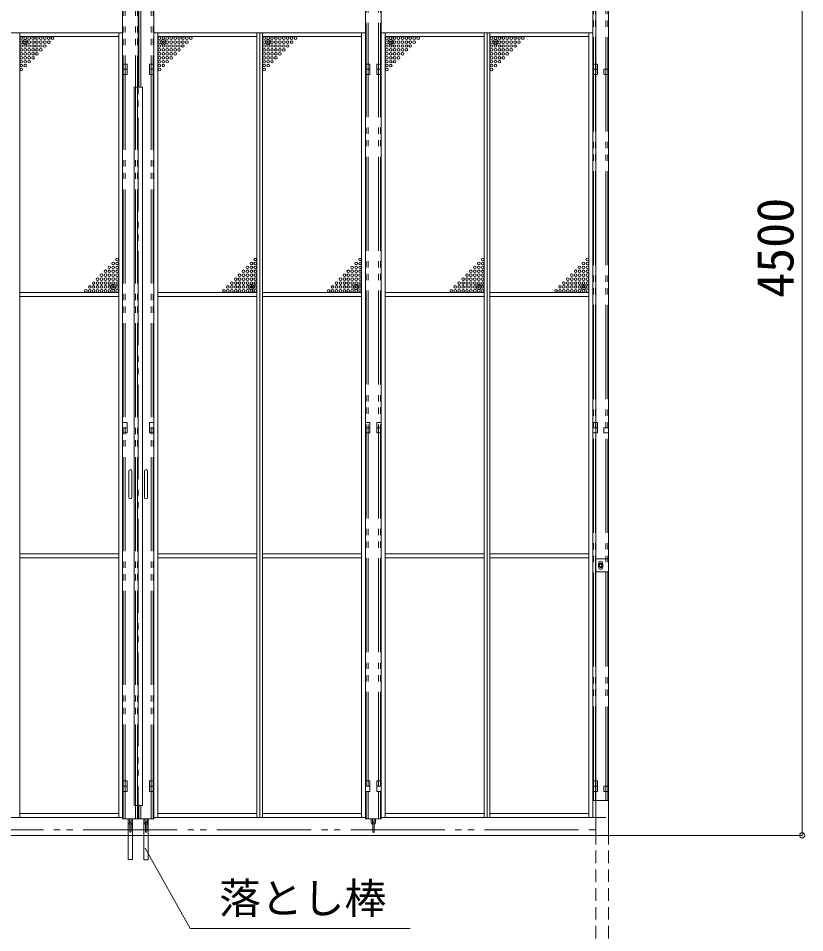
# Model space of a CAD drawing. Units: millimetres, scale not verified. Extents: x -9305 to 9305, y -6415 to 6415.
# Drawn here: x -5223 to -2212, y -3630 to -131 of the extents above; entities that cross this region are included whole.
import ezdxf
from ezdxf.enums import TextEntityAlignment as Align

# ---------------------------------------------------------------- set-up
doc = ezdxf.new("R2010")
doc.units = ezdxf.units.MM
doc.header["$LTSCALE"] = 40
doc.header["$PDMODE"] = 32
doc.header["$PDSIZE"] = 20
doc.linetypes.add('DASHED1', pattern=[1.8, 1.2, -0.6])
doc.linetypes.add('DOUBLE_CHAIN2', pattern=[12.8, 9, -1, 0.6, -0.6, 0.6, -1])
for name, color, linetype, lineweight in [('0-0_0', 134, 'Continuous', 18), ('0-3_CLG-36', 134, 'Continuous', 18), ('0-7_TEXT', 134, 'Continuous', 18), ('0-8_ﾒッｼュﾊﾟﾈﾙ用ﾌﾞﾛッｸ', 134, 'Continuous', 18), ('0-B_寸法', 134, 'Continuous', 18)]:
    doc.layers.add(name, color=color, linetype=linetype, lineweight=lineweight)
doc.styles.add('ＭＳ ゴシック', font='')
doc.styles.get('ＭＳ ゴシック').set_extended_font_data('MS Gothic')

msp = doc.modelspace()

# ---------------------------------------------------------------- linework, layer by layer
at = {"layer": '0-0_0'}
for p, q in [((-2222.5, -3257.28), (-2222.5, 1241.15)), ((-2222.5, 1237.15), (-2222.5, -3253.28)), ((-2801.86, -3257.28), (-2221.5, -3257.28))]:
    msp.add_line(p, q, dxfattribs=at)
msp.add_point((-2222.5, -3257.28), dxfattribs=at)
at = {"layer": '0-3_CLG-36'}
for p, q in [((-3011.81, -3257.28), (-3011.81, 1165.85)), ((-2963.21, 1164.96), (-2963.21, -3257.28)), ((-4763.5, -393.81), (-4763.5, 1026.12)), ((-4703.5, -3193.67), (-4703.5, 1026.12)), ((-3893.5, -3193.67), (-3893.5, 1026.12)), ((-3833.5, -3193.67), (-3833.5, 1026.12)), ((-3023.51, 551.14), (-3023.51, -3123.67)), ((-2963.51, -3123.67), (-2963.51, 551.14)), ((-5633.19, -185.87), (-4823.19, -185.87)), ((-5217.19, -3188.87), (-5217.19, -185.87)), ((-5217.19, -200.87), (-4838.19, -200.87)), ((-4838.19, -3188.87), (-4838.19, -185.87)), ((-4823.19, -185.87), (-4823.19, -3188.87)), ((-4703.5, -185.88), (-3893.5, -185.88)), ((-4688.5, -3188.88), (-4688.5, -185.88)), ((-4688.5, -200.88), (-4309.5, -200.88)), ((-4309.5, -3188.88), (-4309.5, -185.88)), ((-4298.5, -3188.88), (-4298.5, -185.88)), ((-4287.5, -3188.88), (-4287.5, -185.88)), ((-4287.5, -200.88), (-3908.5, -200.88)), ((-3908.5, -3188.88), (-3908.5, -185.88)), ((-3893.5, -185.88), (-3893.5, -3188.88)), ((-3023.21, -185.87), (-3833.21, -185.87)), ((-3818.21, -3188.87), (-3818.21, -185.87)), ((-3439.21, -200.87), (-3818.21, -200.87)), ((-3439.21, -3188.87), (-3439.21, -185.87)), ((-3428.21, -3188.87), (-3428.21, -185.87)), ((-3417.21, -3188.87), (-3417.21, -185.87)), ((-3038.21, -200.87), (-3417.21, -200.87)), ((-3038.21, -3188.87), (-3038.21, -185.87)), ((-3023.21, -185.87), (-3023.21, -3188.87)), ((-4703.5, -305.88), (-4720.5, -305.88)), ((-3023.21, -305.87), (-3006.21, -305.87)), ((-4720.5, -325.88), (-4703.5, -325.88)), ((-3893.5, -325.87), (-3876.8, -325.87)), ((-3893.5, -348.81), (-3893.5, -328.81)), ((-3876.5, -345.87), (-3893.5, -345.87)), ((-3876.5, -325.87), (-3876.5, -345.87)), ((-3850.5, -325.87), (-3850.5, -345.87)), ((-3850.5, -325.87), (-3833.5, -325.87)), ((-3850.5, -345.87), (-3833.5, -345.87)), ((-3833.5, -348.81), (-3833.5, -328.81)), ((-3006.21, -325.87), (-3023.51, -325.87)), ((-5217.19, -1179.87), (-4838.19, -1179.87)), ((-4688.5, -1179.88), (-4309.5, -1179.88)), ((-4287.5, -1179.88), (-3908.5, -1179.88)), ((-3439.21, -1179.87), (-3818.21, -1179.87)), ((-3038.21, -1179.87), (-3417.21, -1179.87)), ((-5217.19, -1195.87), (-4838.19, -1195.87)), ((-4688.5, -1195.88), (-4309.5, -1195.88)), ((-4287.5, -1195.88), (-3908.5, -1195.88)), ((-3439.21, -1195.87), (-3818.21, -1195.87)), ((-3038.21, -1195.87), (-3417.21, -1195.87)), ((-3876.8, -1697.37), (-3893.5, -1697.37)), ((-3893.5, -1698.74), (-3893.5, -1718.74)), ((-3876.5, -1717.37), (-3876.5, -1697.37)), ((-3850.5, -1717.37), (-3850.5, -1697.37)), ((-3850.5, -1697.37), (-3833.5, -1697.37)), ((-3833.5, -1698.74), (-3833.5, -1718.74)), ((-3876.5, -1717.37), (-3893.5, -1717.37)), ((-3850.5, -1717.37), (-3833.5, -1717.37)), ((-4799.5, -1863.74), (-4799.5, -1963.73)), ((-4787.5, -1863.74), (-4787.5, -1963.73)), ((-4739.5, -1863.74), (-4739.5, -1963.73)), ((-4727.5, -1863.74), (-4727.5, -1963.73)), ((-5217.19, -2179.87), (-4838.19, -2179.87)), ((-5217.19, -2195.87), (-4838.19, -2195.87)), ((-4688.5, -2179.88), (-4309.5, -2179.88)), ((-4688.5, -2195.88), (-4309.5, -2195.88)), ((-4287.5, -2179.88), (-3908.5, -2179.88)), ((-4287.5, -2195.88), (-3908.5, -2195.88)), ((-3439.21, -2179.87), (-3818.21, -2179.87)), ((-3439.21, -2195.87), (-3818.21, -2195.87)), ((-3038.21, -2179.87), (-3417.21, -2179.87)), ((-3038.21, -2195.87), (-3417.21, -2195.87)), ((-3001.01, -2215.72), (-3001.01, -2218.23)), ((-3001.01, -2231.72), (-3001.01, -2229.2)), ((-2986.01, -2215.72), (-2986.01, -2218.23)), ((-2986.01, -2231.72), (-2986.01, -2229.2)), ((-3893.5, -3068.67), (-3893.5, -3088.67)), ((-3876.8, -3068.87), (-3893.5, -3068.87)), ((-3876.5, -3088.87), (-3876.5, -3068.87)), ((-3850.5, -3088.87), (-3850.5, -3068.87)), ((-3850.5, -3068.87), (-3833.5, -3068.87)), ((-3833.5, -3068.67), (-3833.5, -3088.67)), ((-3876.5, -3088.87), (-3893.5, -3088.87)), ((-3850.5, -3088.87), (-3833.5, -3088.87)), ((-4763.5, -3193.67), (-4763.5, -3143.67)), ((-5217.19, -3173.87), (-4838.19, -3173.87)), ((-4688.5, -3173.88), (-4309.5, -3173.88)), ((-4287.5, -3173.88), (-3908.5, -3173.88)), ((-3439.21, -3173.87), (-3818.21, -3173.87)), ((-3038.21, -3173.87), (-3417.21, -3173.87)), ((-4763.5, -3193.88), (-4823.5, -3193.88)), ((-4802, -3193.67), (-4802, -3207.17)), ((-4797, -3193.67), (-4797, -3207.17)), ((-4796, -3208.17), (-4796, -3243.17)), ((-4791, -3208.17), (-4791, -3243.17)), ((-4790, -3193.67), (-4790, -3207.17)), ((-4785, -3193.67), (-4785, -3207.17)), ((-4763.5, -3193.88), (-4703.5, -3193.88)), ((-4742, -3193.67), (-4742, -3207.17)), ((-4737, -3193.67), (-4737, -3207.17)), ((-4736, -3208.17), (-4736, -3243.17)), ((-4731, -3208.17), (-4731, -3243.17)), ((-4730, -3193.67), (-4730, -3207.17)), ((-4725, -3193.67), (-4725, -3207.17)), ((-3893.5, -3193.88), (-3833.5, -3193.88)), ((-3872, -3193.88), (-3872, -3207.38)), ((-3867, -3193.88), (-3867, -3207.38)), ((-3866, -3208.38), (-3866, -3243.38)), ((-3861, -3208.38), (-3861, -3243.38)), ((-3860, -3193.88), (-3860, -3207.38)), ((-3855, -3193.88), (-3855, -3207.38)), ((-2973.51, -3188.85), (-3021.51, -3188.85)), ((-2443.16, -3257.28), (-6951.29, -3257.28))]:
    msp.add_line(p, q, dxfattribs=at)
at = {"layer": '0-3_CLG-36', "linetype": 'DOUBLE_CHAIN2'}
for p, q in [((-4821.2, -3193.67), (-4821.2, 1026.12)), ((-4813.5, -3193.67), (-4813.5, 1026.12)), ((-4773.5, -3193.67), (-4773.5, 1026.12)), ((-4765.8, -3193.67), (-4765.8, 1026.12)), ((-4763.5, 1026.12), (-4763.5, -3193.67)), ((-4761.2, -393.81), (-4761.2, 1026.12)), ((-4753.5, -393.81), (-4753.5, 1026.12)), ((-4713.5, -3193.67), (-4713.5, 1026.12)), ((-4705.8, -3193.67), (-4705.8, 1026.12)), ((-3891.2, -3068.67), (-3891.2, 1026.12)), ((-3883.5, -3068.67), (-3883.5, 1026.12)), ((-3843.5, -3068.67), (-3843.5, 1026.12)), ((-3835.8, -3068.67), (-3835.8, 1026.12)), ((-3021.21, -3123.67), (-3021.21, 551.14)), ((-3013.51, -3123.67), (-3013.51, 551.14)), ((-2973.51, -3123.67), (-2973.51, 551.14)), ((-2965.81, -3123.67), (-2965.81, 551.14)), ((-3891.2, -3193.67), (-3891.2, -3088.67)), ((-3883.5, -3193.67), (-3883.5, -3088.67)), ((-3843.5, -3193.67), (-3843.5, -3088.67)), ((-3835.8, -3193.67), (-3835.8, -3088.67)), ((-4761.2, -3193.67), (-4761.2, -3143.67)), ((-4753.5, -3193.67), (-4753.5, -3143.67)), ((-3023.51, -3123.85), (-2963.51, -3123.85))]:
    msp.add_line(p, q, dxfattribs=at)
at = {"layer": '0-3_CLG-36', "linetype": 'DASHED1'}
for p, q in [((-3011.81, -3243.76), (-3011.81, -4257.28)), ((-2963.21, -3243.76), (-2963.21, -4257.28))]:
    msp.add_line(p, q, dxfattribs=at)
at = {"layer": '0-3_CLG-36'}
for points in [[(-4823.5, -3193.67), (-4823.5, 1026.12), (-4818.5, 1026.12)], [(-5633.19, -185.87), (-5633.19, -3188.87), (-4823.19, -3188.87)], [(-4703.5, -185.88), (-4703.5, -3188.88), (-3893.5, -3188.88)], [(-3833.21, -185.87), (-3833.21, -3188.87), (-3023.21, -3188.87)], [(-4823.19, -305.87), (-4806.19, -305.87), (-4806.19, -325.87), (-4823.19, -325.87)], [(-4720.5, -305.88), (-4720.5, -345.87), (-4703.5, -345.87)], [(-3893.5, -305.88), (-3876.5, -305.88), (-3876.5, -325.88), (-3893.5, -325.88)], [(-3833.21, -305.87), (-3850.21, -305.87), (-3850.21, -325.87)], [(-3023.51, -345.87), (-3006.21, -345.87), (-3006.21, -305.87)], [(-4823.5, -345.87), (-4806.2, -345.87), (-4806.2, -325.88), (-4823.5, -325.88)], [(-2963.51, -345.87), (-2980.81, -345.87), (-2980.81, -325.87), (-2963.51, -325.87)], [(-4823.19, -1677.37), (-4806.19, -1677.37), (-4806.19, -1697.37), (-4823.19, -1697.37)], [(-4703.5, -1677.38), (-4720.5, -1677.38), (-4720.5, -1697.38), (-4703.5, -1697.38)], [(-3893.5, -1677.38), (-3876.5, -1677.38), (-3876.5, -1697.38), (-3893.5, -1697.38)], [(-3833.21, -1677.37), (-3850.21, -1677.37), (-3850.21, -1697.37), (-3833.21, -1697.37)], [(-3023.21, -1677.37), (-3006.21, -1677.37), (-3006.21, -1697.37), (-3023.21, -1697.37)], [(-4823.5, -1717.38), (-4806.2, -1717.38), (-4806.2, -1697.38), (-4823.5, -1697.38)], [(-3023.51, -1717.37), (-3006.21, -1717.37), (-3006.21, -1697.37), (-3023.51, -1697.37)], [(-2963.51, -1717.37), (-2980.81, -1717.37), (-2980.81, -1697.37), (-2963.51, -1697.37)], [(-2963.51, -2248.85), (-3013.51, -2248.85), (-3013.51, -2198.85), (-2963.51, -2198.85)], [(-4823.5, -3088.88), (-4806.2, -3088.88), (-4806.2, -3068.88), (-4823.5, -3068.88)], [(-4823.19, -3068.87), (-4806.19, -3068.87), (-4806.19, -3048.87), (-4823.19, -3048.87)], [(-4703.5, -3068.88), (-4720.5, -3068.88), (-4720.5, -3048.88), (-4703.5, -3048.88)], [(-3893.5, -3068.88), (-3876.5, -3068.88), (-3876.5, -3048.88), (-3893.5, -3048.88)], [(-3850.21, -3068.87), (-3850.21, -3048.87), (-3833.21, -3048.87)], [(-3023.51, -3088.87), (-3006.21, -3088.87), (-3006.21, -3068.87), (-3023.51, -3068.87)], [(-3023.21, -3068.87), (-3006.21, -3068.87), (-3006.21, -3048.87), (-3023.21, -3048.87)], [(-2963.51, -3088.87), (-2980.81, -3088.87), (-2980.81, -3068.87), (-2963.51, -3068.87)]]:
    msp.add_lwpolyline(points, dxfattribs=at)
for points in [[(-4747.5, -3143.67), (-4779.5, -3143.67), (-4779.5, -393.81), (-4747.5, -393.81)], [(-4703.5, -1717.38), (-4720.5, -1717.38), (-4720.5, -1697.38), (-4703.5, -1697.38)], [(-3002.01, -2228.62), (-3002.01, -2218.81), (-2993.51, -2213.9), (-2985.01, -2218.81), (-2985.01, -2228.62), (-2993.51, -2233.53)], [(-4703.5, -3088.88), (-4720.5, -3088.88), (-4720.5, -3068.88), (-4703.5, -3068.88)], [(-4802.62, -3194.08), (-4785.22, -3194.08), (-4785.22, -3350.28), (-4802.62, -3350.28)], [(-4741.72, -3193.68), (-4725.12, -3193.68), (-4725.12, -3350.98), (-4741.72, -3350.98)]]:
    msp.add_lwpolyline(points, close=True, dxfattribs=at)
for radius in [8.5, 5, 5, 4.19]:
    msp.add_circle((-2993.51, -2223.72), radius, dxfattribs=at)
for centre, radius, start, end in [((-4793.5, -1863.74), 6, 0, 180), ((-4733.5, -1863.74), 6, 0, 180), ((-4793.5, -1963.73), 6, 180, 0), ((-4733.5, -1963.73), 6, 180, 0), ((-2993.51, -2215.72), 7.5, 0, 180), ((-2993.51, -2231.72), 7.5, 180, 0), ((-4793.5, -3207.17), 8.5, 180, 252.895), ((-4793.5, -3207.17), 3.5, 180, 224.415), ((-4793.5, -3208.17), 2.5, 0, 180), ((-4793.5, -3207.17), 8.5, 287.105, 0), ((-4793.5, -3207.17), 3.5, 315.585, 0), ((-4733.5, -3207.17), 8.5, 180, 252.895), ((-4733.5, -3207.17), 3.5, 180, 224.415), ((-4733.5, -3208.17), 2.5, 0, 180), ((-4733.5, -3207.17), 8.5, 287.105, 0), ((-4733.5, -3207.17), 3.5, 315.585, 0), ((-3863.5, -3207.38), 8.5, 180, 252.895), ((-3863.5, -3207.38), 3.5, 180, 224.415), ((-3863.5, -3208.38), 2.5, 0, 180), ((-3863.5, -3207.38), 8.5, 287.105, 0), ((-3863.5, -3207.38), 3.5, 315.585, 0), ((-4793.5, -3243.17), 2.5, 180, 0), ((-4733.5, -3243.17), 2.5, 180, 0), ((-3863.5, -3243.38), 2.5, 180, 0)]:
    msp.add_arc(centre, radius, start, end, dxfattribs=at)
at = {"layer": '0-7_TEXT'}
for q in [(-4736.54, -3306.27), (-3722.07, -3614.19)]:
    msp.add_line((-4564.95, -3614.19), q, dxfattribs=at)
at = {"layer": '0-8_ﾒッｼュﾊﾟﾈﾙ用ﾌﾞﾛッｸ'}
for centre in [(-5211.19, -206.87), (-5196.19, -206.87), (-5181.19, -206.87), (-5166.19, -206.87), (-5151.19, -206.87), (-5136.19, -206.87), (-5121.19, -206.87), (-5106.19, -206.87), (-5091.19, -206.87), (-4682.5, -206.87), (-4667.5, -206.87), (-4652.5, -206.87), (-4637.5, -206.87), (-4622.5, -206.87), (-4607.5, -206.87), (-4592.5, -206.87), (-4577.5, -206.87), (-4562.5, -206.87), (-4281.5, -206.88), (-4266.5, -206.88), (-4251.5, -206.88), (-4236.5, -206.88), (-4221.5, -206.88), (-4206.5, -206.88), (-4191.5, -206.88), (-4176.5, -206.88), (-4161.5, -206.88), (-3812.21, -206.87), (-3797.21, -206.87), (-3782.21, -206.87), (-3767.21, -206.87), (-3752.21, -206.87), (-3737.21, -206.87), (-3722.21, -206.87), (-3707.21, -206.87), (-3692.21, -206.87), (-3411.21, -206.87), (-3396.21, -206.87), (-3381.21, -206.87), (-3366.21, -206.87), (-3351.21, -206.87), (-3336.21, -206.87), (-3321.21, -206.87), (-3306.21, -206.87), (-3291.21, -206.87), (-5211.19, -221.87), (-5211.19, -236.87), (-5196.19, -221.87), (-5196.19, -236.87), (-5181.19, -221.87), (-5181.19, -236.87), (-5166.19, -221.87), (-5166.19, -236.87), (-5151.19, -221.87), (-5151.19, -236.87), (-5136.19, -221.87), (-5136.19, -236.87), (-5121.19, -221.87), (-5121.19, -236.87), (-5106.19, -221.87), (-4682.5, -221.87), (-4682.5, -236.87), (-4667.5, -221.87), (-4667.5, -236.87), (-4652.5, -221.87), (-4652.5, -236.87), (-4637.5, -221.87), (-4637.5, -236.87), (-4622.5, -221.87), (-4622.5, -236.87), (-4607.5, -221.87), (-4607.5, -236.87), (-4592.5, -221.87), (-4592.5, -236.87), (-4577.5, -221.87), (-4281.5, -221.88), (-4281.5, -236.88), (-4266.5, -221.88), (-4266.5, -236.88), (-4251.5, -221.88), (-4251.5, -236.88), (-4236.5, -221.88), (-4236.5, -236.88), (-4221.5, -221.88), (-4221.5, -236.88), (-4206.5, -221.88), (-4206.5, -236.88), (-4191.5, -221.88), (-4191.5, -236.88), (-4176.5, -221.88), (-3812.21, -221.87), (-3812.21, -236.87), (-3797.21, -221.87), (-3797.21, -236.87), (-3782.21, -221.87), (-3782.21, -236.87), (-3767.21, -221.87), (-3767.21, -236.87), (-3752.21, -221.87), (-3752.21, -236.87), (-3737.21, -221.87), (-3737.21, -236.87), (-3722.21, -221.87), (-3722.21, -236.87), (-3707.21, -221.87), (-3411.21, -221.87), (-3411.21, -236.87), (-3396.21, -221.87), (-3396.21, -236.87), (-3381.21, -221.87), (-3381.21, -236.87), (-3366.21, -221.87), (-3366.21, -236.87), (-3351.21, -221.87), (-3351.21, -236.87), (-3336.21, -221.87), (-3336.21, -236.87), (-3321.21, -221.87), (-3321.21, -236.87), (-3306.21, -221.87), (-5211.19, -251.87), (-5211.19, -266.87), (-5211.19, -281.87), (-5196.19, -251.87), (-5196.19, -266.87), (-5196.19, -281.87), (-5181.19, -251.87), (-5181.19, -266.87), (-5181.19, -281.87), (-5166.19, -251.87), (-5166.19, -266.87), (-5166.19, -281.87), (-5151.19, -251.87), (-5151.19, -266.87), (-5136.19, -251.87), (-4682.5, -251.87), (-4682.5, -266.87), (-4682.5, -281.87), (-4667.5, -251.87), (-4667.5, -266.87), (-4667.5, -281.87), (-4652.5, -251.87), (-4652.5, -266.87), (-4652.5, -281.87), (-4637.5, -251.87), (-4637.5, -266.87), (-4637.5, -281.87), (-4622.5, -251.87), (-4622.5, -266.87), (-4607.5, -251.87), (-4281.5, -251.88), (-4281.5, -266.88), (-4281.5, -281.88), (-4266.5, -251.88), (-4266.5, -266.88), (-4266.5, -281.88), (-4251.5, -251.88), (-4251.5, -266.88), (-4251.5, -281.88), (-4236.5, -251.88), (-4236.5, -266.88), (-4236.5, -281.88), (-4221.5, -251.88), (-4221.5, -266.88), (-4206.5, -251.88), (-3812.21, -251.87), (-3812.21, -266.87), (-3812.21, -281.87), (-3797.21, -251.87), (-3797.21, -266.87), (-3797.21, -281.87), (-3782.21, -251.87), (-3782.21, -266.87), (-3782.21, -281.87), (-3767.21, -251.87), (-3767.21, -266.87), (-3767.21, -281.87), (-3752.21, -251.87), (-3752.21, -266.87), (-3737.21, -251.87), (-3411.21, -251.87), (-3411.21, -266.87), (-3411.21, -281.87), (-3396.21, -251.87), (-3396.21, -266.87), (-3396.21, -281.87), (-3381.21, -251.87), (-3381.21, -266.87), (-3381.21, -281.87), (-3366.21, -251.87), (-3366.21, -266.87), (-3366.21, -281.87), (-3351.21, -251.87), (-3351.21, -266.87), (-3336.21, -251.87), (-5211.19, -296.87), (-5211.19, -311.87), (-5196.19, -296.87), (-5196.19, -311.87), (-5181.19, -296.87), (-4682.5, -296.87), (-4682.5, -311.87), (-4667.5, -296.87), (-4667.5, -311.87), (-4652.5, -296.87), (-4281.5, -296.88), (-4281.5, -311.88), (-4266.5, -296.88), (-4266.5, -311.88), (-4251.5, -296.88), (-3812.21, -296.87), (-3812.21, -311.87), (-3797.21, -296.87), (-3797.21, -311.87), (-3782.21, -296.87), (-3411.21, -296.87), (-3411.21, -311.87), (-3396.21, -296.87), (-3396.21, -311.87), (-3381.21, -296.87), (-5211.19, -326.87), (-4682.5, -326.87), (-4281.5, -326.88), (-3812.21, -326.87), (-3411.21, -326.87), (-4844.19, -1053.87), (-4315.5, -1053.87), (-3914.5, -1053.88), (-3445.21, -1053.87), (-3044.21, -1053.87), (-4874.19, -1083.87), (-4859.19, -1068.87), (-4859.19, -1083.87), (-4844.19, -1068.87), (-4844.19, -1083.87), (-4345.5, -1083.87), (-4330.5, -1068.87), (-4330.5, -1083.87), (-4315.5, -1068.87), (-4315.5, -1083.87), (-3944.5, -1083.88), (-3929.5, -1068.88), (-3929.5, -1083.88), (-3914.5, -1068.88), (-3914.5, -1083.88), (-3475.21, -1083.87), (-3460.21, -1068.87), (-3460.21, -1083.87), (-3445.21, -1068.87), (-3445.21, -1083.87), (-3074.21, -1083.87), (-3059.21, -1068.87), (-3059.21, -1083.87), (-3044.21, -1068.87), (-3044.21, -1083.87), (-4904.19, -1113.87), (-4889.19, -1098.87), (-4889.19, -1113.87), (-4874.19, -1098.87), (-4874.19, -1113.87), (-4859.19, -1098.87), (-4859.19, -1113.87), (-4844.19, -1098.87), (-4844.19, -1113.87), (-4375.5, -1113.87), (-4360.5, -1098.87), (-4360.5, -1113.87), (-4345.5, -1098.87), (-4345.5, -1113.87), (-4330.5, -1098.87), (-4330.5, -1113.87), (-4315.5, -1098.87), (-4315.5, -1113.87), (-3974.5, -1113.88), (-3959.5, -1098.88), (-3959.5, -1113.88), (-3944.5, -1098.88), (-3944.5, -1113.88), (-3929.5, -1098.88), (-3929.5, -1113.88), (-3914.5, -1098.88), (-3914.5, -1113.88), (-3505.21, -1113.87), (-3490.21, -1098.87), (-3490.21, -1113.87), (-3475.21, -1098.87), (-3475.21, -1113.87), (-3460.21, -1098.87), (-3460.21, -1113.87), (-3445.21, -1098.87), (-3445.21, -1113.87), (-3104.21, -1113.87), (-3089.21, -1098.87), (-3089.21, -1113.87), (-3074.21, -1098.87), (-3074.21, -1113.87), (-3059.21, -1098.87), (-3059.21, -1113.87), (-3044.21, -1098.87), (-3044.21, -1113.87), (-4949.19, -1158.87), (-4934.19, -1143.87), (-4934.19, -1158.87), (-4919.19, -1128.87), (-4919.19, -1143.87), (-4919.19, -1158.87), (-4904.19, -1128.87), (-4904.19, -1143.87), (-4904.19, -1158.87), (-4889.19, -1128.87), (-4889.19, -1143.87), (-4889.19, -1158.87), (-4874.19, -1128.87), (-4874.19, -1143.87), (-4874.19, -1158.87), (-4859.19, -1128.87), (-4859.19, -1143.87), (-4859.19, -1158.87), (-4844.19, -1128.87), (-4844.19, -1143.87), (-4844.19, -1158.87), (-4420.5, -1158.87), (-4405.5, -1143.87), (-4405.5, -1158.87), (-4390.5, -1128.87), (-4390.5, -1143.87), (-4390.5, -1158.87), (-4375.5, -1128.87), (-4375.5, -1143.87), (-4375.5, -1158.87), (-4360.5, -1128.87), (-4360.5, -1143.87), (-4360.5, -1158.87), (-4345.5, -1128.87), (-4345.5, -1143.87), (-4345.5, -1158.87), (-4330.5, -1128.87), (-4330.5, -1143.87), (-4330.5, -1158.87), (-4315.5, -1128.87), (-4315.5, -1143.87), (-4315.5, -1158.87), (-4019.5, -1158.88), (-4004.5, -1143.88), (-4004.5, -1158.88), (-3989.5, -1128.88), (-3989.5, -1143.88), (-3989.5, -1158.88), (-3974.5, -1128.88), (-3974.5, -1143.88), (-3974.5, -1158.88), (-3959.5, -1128.88), (-3959.5, -1143.88), (-3959.5, -1158.88), (-3944.5, -1128.88), (-3944.5, -1143.88), (-3944.5, -1158.88), (-3929.5, -1128.88), (-3929.5, -1143.88), (-3929.5, -1158.88), (-3914.5, -1128.88), (-3914.5, -1143.88), (-3914.5, -1158.88), (-3550.21, -1158.87), (-3535.21, -1143.87), (-3535.21, -1158.87), (-3520.21, -1128.87), (-3520.21, -1143.87), (-3520.21, -1158.87), (-3505.21, -1128.87), (-3505.21, -1143.87), (-3505.21, -1158.87), (-3490.21, -1128.87), (-3490.21, -1143.87), (-3490.21, -1158.87), (-3475.21, -1128.87), (-3475.21, -1143.87), (-3475.21, -1158.87), (-3460.21, -1128.87), (-3460.21, -1143.87), (-3460.21, -1158.87), (-3445.21, -1128.87), (-3445.21, -1143.87), (-3445.21, -1158.87), (-3149.21, -1158.87), (-3134.21, -1143.87), (-3134.21, -1158.87), (-3119.21, -1128.87), (-3119.21, -1143.87), (-3119.21, -1158.87), (-3104.21, -1128.87), (-3104.21, -1143.87), (-3104.21, -1158.87), (-3089.21, -1128.87), (-3089.21, -1143.87), (-3089.21, -1158.87), (-3074.21, -1128.87), (-3074.21, -1143.87), (-3074.21, -1158.87), (-3059.21, -1128.87), (-3059.21, -1143.87), (-3059.21, -1158.87), (-3044.21, -1128.87), (-3044.21, -1143.87), (-3044.21, -1158.87), (-4964.19, -1173.87), (-4949.19, -1173.87), (-4934.19, -1173.87), (-4919.19, -1173.87), (-4904.19, -1173.87), (-4889.19, -1173.87), (-4874.19, -1173.87), (-4859.19, -1173.87), (-4844.19, -1173.87), (-4435.5, -1173.87), (-4420.5, -1173.87), (-4405.5, -1173.87), (-4390.5, -1173.87), (-4375.5, -1173.87), (-4360.5, -1173.87), (-4345.5, -1173.87), (-4330.5, -1173.87), (-4315.5, -1173.87), (-4034.5, -1173.88), (-4019.5, -1173.88), (-4004.5, -1173.88), (-3989.5, -1173.88), (-3974.5, -1173.88), (-3959.5, -1173.88), (-3944.5, -1173.88), (-3929.5, -1173.88), (-3914.5, -1173.88), (-3565.21, -1173.87), (-3550.21, -1173.87), (-3535.21, -1173.87), (-3520.21, -1173.87), (-3505.21, -1173.87), (-3490.21, -1173.87), (-3475.21, -1173.87), (-3460.21, -1173.87), (-3445.21, -1173.87), (-3164.21, -1173.87), (-3149.21, -1173.87), (-3134.21, -1173.87), (-3119.21, -1173.87), (-3104.21, -1173.87), (-3089.21, -1173.87), (-3074.21, -1173.87), (-3059.21, -1173.87), (-3044.21, -1173.87)]:
    msp.add_circle(centre, 5, dxfattribs=at)
for p in [(-5196.19, -221.87), (-4667.5, -221.87), (-4266.5, -221.88), (-3797.21, -221.87), (-3396.21, -221.87), (-4859.19, -1158.87), (-4330.5, -1158.87), (-3929.5, -1158.88), (-3460.21, -1158.87), (-3059.21, -1158.87)]:
    msp.add_point(p, dxfattribs=at)
at = {"layer": '0-B_寸法', "linetype": 'DOUBLE_CHAIN2'}
msp.add_line((-6510.22, -3236.01), (-3011.49, -3236.01), dxfattribs=at)

# ---------------------------------------------------------------- texts
at = {"layer": '0-0_0', "style": 'ＭＳ ゴシック'}
msp.add_text('4500', height=140.8, rotation=90, dxfattribs=at).set_placement((-2213.04, -1200.79), align=Align.BOTTOM_LEFT)
at = {"layer": '0-7_TEXT', "style": 'ＭＳ ゴシック'}
msp.add_text('落とし棒', height=117.3, dxfattribs=at).set_placement((-4454.21, -3591.73), align=Align.BOTTOM_LEFT)

doc.saveas('drawing.dxf')
